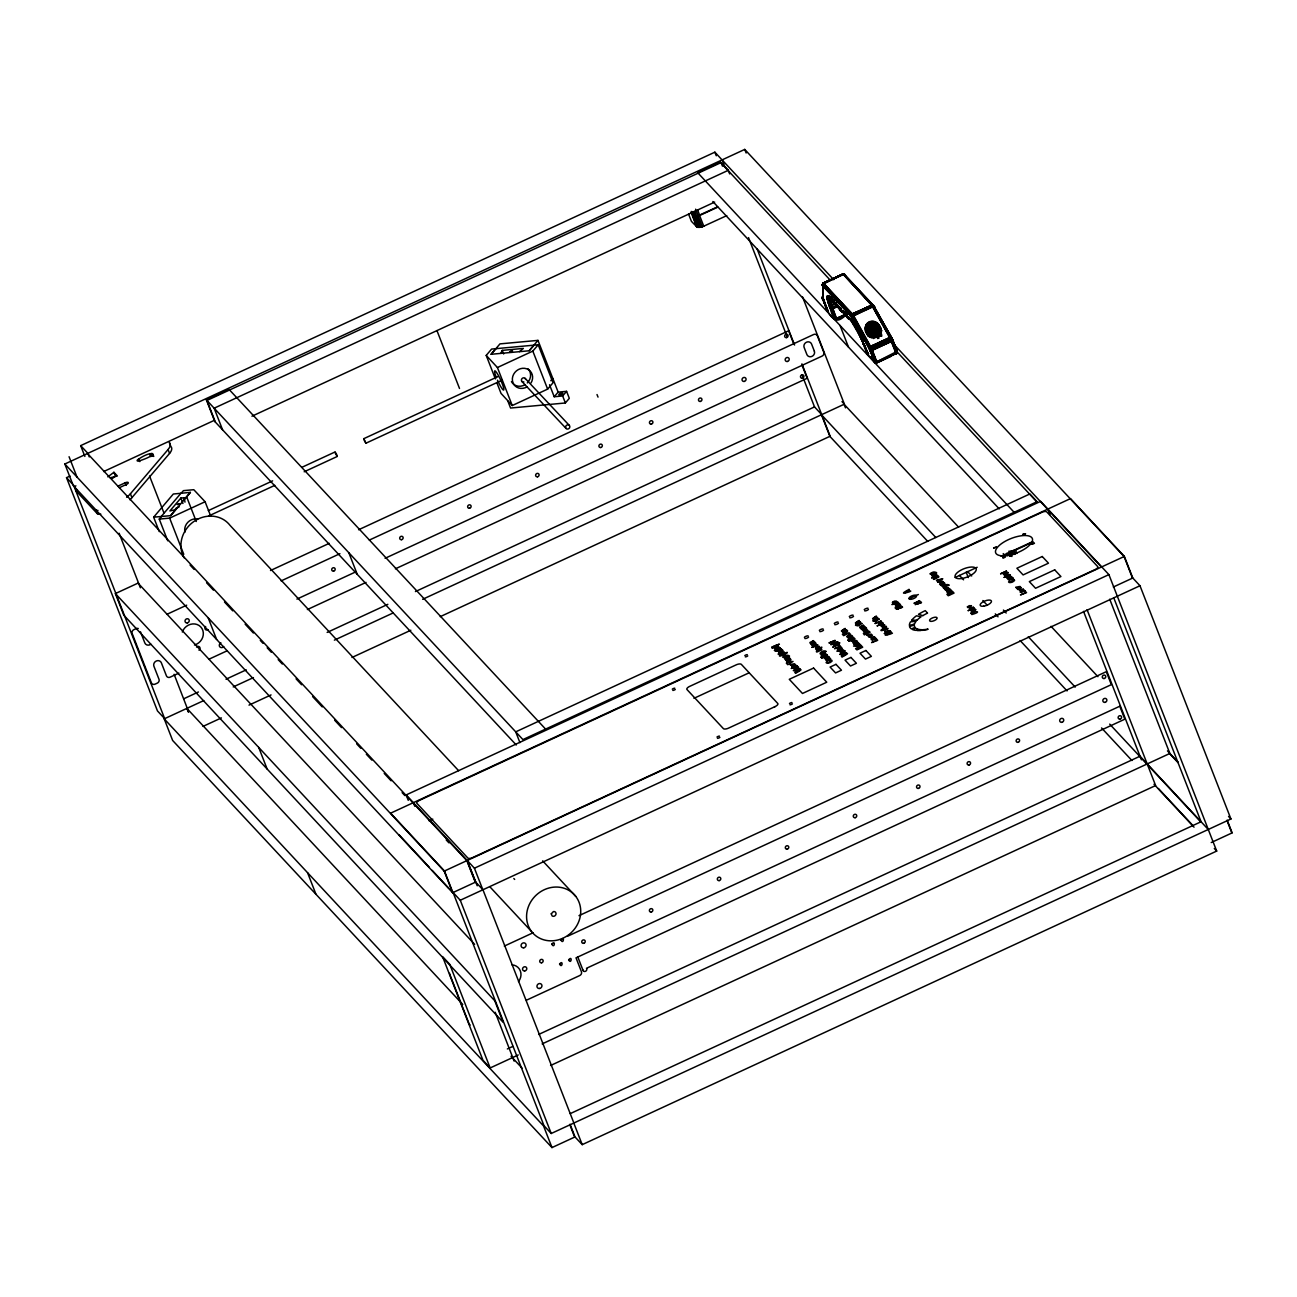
<?xml version="1.0" encoding="UTF-8"?>
<svg xmlns="http://www.w3.org/2000/svg" width="1297" height="1297" viewBox="0 0 1297 1297"><rect width="100%" height="100%" fill="white"/><g stroke="black" fill="none" stroke-linecap="round" stroke-linejoin="round"><path stroke-width="1.5" d="M851.805 317.052L853.345 315.09L873.74 306.027L892.255 339.052L869.606 349.444L851.464 316.549L822.476 285.762L822.833 283.751L822.736 299.656L822.817 283.443L842.953 273.975L845.449 275.256L842.531 274.105L845.449 275.256M822.947 288.712L822.736 299.656L822.849 295.732L822.703 299.429L822.411 296.575M845.449 315.495C830.664 329.551 831.961 307.324 827.21 298.813C825.232 291.403 832.107 300.807 831.62 297.451L832.334 298.229M845.449 315.171L836.354 319.646L830.404 303.32L829.723 296.77L830.923 303.466L836.808 319.175L834.133 318.511L834.603 319.175L835.917 319.678L828.945 299.234L829.01 297.045L830.955 296.883L827.535 295.619L831.653 298.488L827.94 295.684M869.801 346.802L876.237 362.965L874.843 362.366L875.832 362.868L870.676 348.163L852.324 314.944L823.109 283.184L853.004 314.523L871.714 348.536L877.161 362.657L875.329 362.738L869.185 347.401L889.791 337.463L891.801 337.933L873.059 304.892L851.383 314.668L851.254 316.29L852.68 314.052L871.633 305.168L873.465 305.265L874.713 307.016L873.059 304.892L891.59 337.609M844.104 274.04L823.579 282.908L822.282 285.048L851.675 315.836L869.185 347.401L875.021 362.479L874.454 361.782L876.967 361.912L896.973 352.362L892.304 339.003L897.216 351.536L896.843 353.433L897.216 351.536L892.06 338.533L869.46 348.909L875.799 362.901M847.103 314.085L836.403 319.467L834.668 319.224L827.859 301.536L827.275 296.786L828.135 296.04M897.021 352.849L892.547 339.538L891.59 341.306L872.411 350.19L869.817 349.931L892.433 339.782M827.356 298.602C826.092 300.774 830.647 303.79 830.015 300.093C824.146 296.948 831.215 297.613 827.729 296.008M874.632 306.822L844.25 274.105L822.444 284.14L822.525 285.664L822.379 284.821L852.048 317.489L853.718 315.722L872.897 306.854L890.374 338.095L896.519 353.741M891.525 337.836L890.374 338.095L871.811 304.779L843.358 274.234L823.433 282.989L852.648 314.701L871.017 347.985L876.107 362.155L897.119 351.309L896.081 353.351L876.642 362.333L874.518 361.928M851.626 316.776L853.004 314.523L873.724 305.638M822.347 298.31L823.028 296.494M890.893 337.204L897.281 351.925L896.178 353.757L897.054 352.589L891.379 338.598L873.157 305.119L843.488 273.991L872.751 305.492L891.088 338.728L896.713 352.622L896.162 353.968L890.245 338.679L872.022 305.703L842.953 273.975L872.07 305.119L852.016 314.506M846.957 315.609C848.984 319.37 853.313 320.764 848.303 316.922L849.211 317.522M336.523 455.701C338.971 457.76 332.972 447.822 335.955 454.631M337.252 456.479L304.179 471.784M497.902 376.616L363.792 438.678L364.684 441.337L365.981 443.185L501.923 380.28M365.981 443.185L363.792 438.678M823.53 283.411L822.72 285.648L823.417 283.038L843.115 274.04M822.314 284.481L842.434 274.38M851.659 319.078L847.687 318.154L852.68 320.667L847.541 317.862L851.27 319.208L855.388 324.59L853.507 321.753M869.525 349.25L869.006 347.693L890.374 338.095L870.19 346.542L870.303 347.418M843.958 311.491L840.764 310.599L851.108 320.343L848.968 318.041M849.567 318.381C850.735 319.694 845.028 317.392 851.01 318.705M836.727 318.884L834.133 318.511L835.057 319.467L829.123 303.385L828.135 296.835L830.599 298.245L828.67 296.348L834.49 304.033L837.116 304.325L834.425 303.952L828.443 295.959M892.741 340.284L897.265 351.714M1004.543 555.991L1004.559 557.58L1002.678 557.856L1005.402 556.802L1003.23 553.576M867.644 354.584C868.941 356.48 861.548 343.008 862.845 339.166M847.979 318.495L847.914 317.635M822.703 299.575L822.849 298.148M828.216 311.831L822.541 298.634M861.84 336.896L860.932 337.35L863.77 344.499L858.241 332.324L863.834 344.856L864.321 343.835M863.834 344.337L862.845 342.197L868.001 355.021L868.374 353.124M891.785 340.268L896.713 352.622L892.271 339.927M871.373 349.72L876.691 362.917L896.535 353.4M822.249 296.9L822.736 299.656M871.973 350.368L876.545 362.058L871.973 350.368L876.545 362.058L896.389 352.881L892.077 341.03L896.811 352.168M841.558 309.707L840.796 307.875M849.811 318.819C846.049 317.165 842.272 309.043 842.223 311.75C840.213 309.545 830.631 298.407 835.171 304.471C837.408 304.001 836.484 305.833 834.457 302.379C828.135 296.494 837.765 308.054 837.116 304.584M842.531 311.215L841.202 310.502L843.358 311.588L840.764 310.599L844.963 312.609L841.153 311.199L833.079 301.877M868.471 354.292L864.029 344.078L867.985 354.665L868.536 353.449M846.957 313.631C846.909 316.857 830.518 318.316 835.949 319.629M841.85 311.653C830.955 296.673 848.449 320.975 852.68 320.667L852.21 319.775M848.773 318.932L848.303 316.922M843.082 311.912C846.471 315.187 849.081 318.495 854.982 324.672M846.179 315.479L852.664 321.786M863.77 344.499L862.197 339.538M843.277 311.507C840.343 311.053 844.379 312.22 842.126 311.296M842.564 311.215L846.066 314.425M846.892 313.485L836.225 318.77L832.285 307.389L829.626 306.87M843.893 274.267L845.255 274.883L844.007 274.105M849.535 318.722L851.821 320.683L848.351 317.7M842.239 311.28C844.298 313.485 835.868 306.627 840.634 308.378M844.963 274.575L844.363 274.251M834.992 319.419C835.041 320.083 834.36 317.83 835.349 318.932C829.318 318.251 825.168 306.027 823.271 298.699L827.064 308.443M876.172 362.949L875.28 362.187L876.432 361.733M833.258 302.088L835.446 304.487L833.825 300.807M153.646 517.179L173.312 494.011L190.416 492.374L170.653 515.655L153.646 517.179L159.288 531.657M161.233 516.482L180.915 493.298M167.735 540.8L159.255 519.092L161.444 516.514M181.207 493.233L183.396 490.655L193.788 489.699L205.104 501.744L210.763 516.238M184.985 502.134L184.223 497.74L180.85 498.064L169.923 510.937L175.646 509.689L170.62 515.622M190.286 492.438L185.26 498.356L183.574 498.518M495.389 378.935L486.213 355.41L491.595 349.071L538.206 344.775L553.025 382.777L547.642 389.116L512.234 405.539L501.031 393.413L496.8 382.55M495.811 348.682L491.044 354.292L529.225 350.774L533.975 345.164M491.174 354.243L499.961 343.883L537.963 340.381L558.148 392.132L554.208 396.752L549.523 384.739M519.465 351.617L523.356 348.423L502.247 350.368L500.885 353.335M529.176 350.725L537.963 340.381M486.213 355.41L497.416 367.521L532.824 351.098L538.206 344.775M550.82 380.702L552.781 378.384M554.208 396.752L562.655 395.974L566.578 391.337L569.318 398.341L565.379 402.978L510.564 408.036L507.84 401.032M126.603 497.254A20.736 8.171 -21.3 0 0 130.413 493.768L168.059 449.524A20.59 8.106 -21.3 0 0 169.323 442.536L170.847 446.427A20.59 8.106 -21.3 0 1 169.567 453.415L131.921 497.659A20.736 8.171 -21.3 0 1 129.83 499.75M877.161 362.657L874.454 361.782L877.048 362.155M869.476 348.034L869.298 348.78M843.131 311.345L842.11 311.718M842.839 274.04L822.817 283.443M849.924 318.624L850.573 318.64M896.243 352.573L891.136 340.625L871.73 349.574L872.411 350.19L891.59 341.306L890.78 339.814L871.389 348.78L872.103 349.428L891.071 340.495M876.01 361.863L869.703 347.823L851.383 314.668L852.923 316.209M827.259 297.564L829.302 297.483M836.565 318.43L847.022 313.825M829.383 299.169L829.286 298.213M842.045 311.426L840.083 309.513L842.012 311.523L840.894 310.875M834.96 318.916L831.199 307.065C843.245 337.431 825.443 301.601 829.464 296.9M870.676 349.914L875.28 362.187L871.017 349.833M107.829 476.874L113.925 472.286L117.379 475.983L110.18 477.799M112.385 478.463L115.433 476.161L113.925 472.286M830.015 300.093L827.599 299.883M834.441 302.039L828.345 303.141L830.599 309.108L832.398 308.945L832.285 307.389L837.392 304.763M823.011 283.427L842.693 274.137M832.285 307.389L832.431 308.929L837.765 305.752M860.932 337.35L861.775 339.927M829.448 296.997L830.599 297.062L829.107 296.543M836.695 302.85L831.62 305.541L831.977 309.075M834.328 301.698L830.923 303.466L830.972 305.071L835.544 304.065M833.825 299.915L829.95 301.747M828.199 310.178L827.21 311.085L828.313 311.329M867.466 354.081L868.033 353.351M849.454 636.908L850.362 636.487M870.19 346.542L889.645 337.528L890.374 338.095M852.567 313.923L872.07 305.119M874.275 306.287C873.546 304.957 875.426 307.421 872.378 306.27L852.648 314.701L872.735 306.124L853.718 315.722L852.988 315.268L872.508 306.497M871.049 347.158L890.018 338.225L890.763 338.857L870.644 347.223L871.373 347.823L890.245 338.679L870.644 347.223M852.745 314.15L871.924 305.557M84.872 456.431L80.673 445.633L714.874 152.171L833.712 279.714M475.74 882.025L452.621 892.725L73.264 485.613L64.85 464.002L87.499 453.528L466.855 860.641L475.286 882.236M80.673 445.633L87.872 453.35L744.737 149.414L1124.094 556.543L1132.508 578.138M516.271 744.997L214.783 421.46L206.369 399.849L229.018 389.376L545.583 729.092M729.676 173.911L728.282 170.312L721.083 162.579L206.936 400.465L215.367 422.076M728.282 170.312L214.151 408.198L222.565 429.793M66.52 477.669L73.718 485.402L164.67 718.651L157.472 710.934L66.52 477.669L70.006 476.048M103.647 471.557L213.94 420.52M138.795 459.025C151.862 449.848 160.715 453.804 140.238 460.581A2.529 0.989 -21.3 0 1 137.255 460.857A2.529 0.989 -21.3 0 1 138.795 459.025L139.817 461.619M251.942 416.207L714.663 202.105M726.758 215.626L702.326 226.845L697.251 227.315L692.938 216.259L698.013 215.788L717.144 207.017M692.598 216.161L698.305 216.096L717.889 207.115M117.93 486.148L125.177 482.792A2.529 0.989 -21.3 0 1 128.176 482.516A2.529 0.989 -21.3 0 1 126.62 484.332L119.373 487.688M175.484 508.57L179.116 506.9M208.314 510.613L272.613 480.863M302.006 467.26L335.064 451.956M208.655 515.979L274.786 485.37M115.368 593.588L494.724 1000.717L503.155 1022.312L123.799 615.2L115.368 593.588L138.033 583.115L474.621 944.329M166.81 614.373L186.671 605.18M832.804 308.767L837.992 306.368M270.506 570.518L329.243 543.346M358.604 529.76L788.641 330.767L793.699 343.737M871.697 305.249L851.999 313.955M281.141 580.894L339.927 553.689M369.321 540.087L813.641 334.513A3.032 2.756 -43 0 1 817.369 335.842L823.773 352.249A3.032 2.756 -43 0 1 822.055 356.108L385.096 558.294M296.916 599.101L355.702 571.896M307.357 609.558L366.046 582.402M395.39 568.816L807.172 378.286L802.113 365.332M178.873 673.127L170.15 677.164A3.032 2.756 -43 0 1 166.421 675.834L161.363 662.832A4.134 3.761 -43 0 0 156.256 661.016A4.134 3.761 -43 0 0 153.921 666.269L158.996 679.271A3.032 2.756 -43 0 1 157.294 683.13L155.105 684.135A3.032 2.756 -43 0 1 151.376 682.789L132.164 633.503A3.032 2.756 -43 0 1 133.867 629.661L136.055 628.656A3.032 2.756 -43 0 1 136.785 628.413M208.736 659.314L227.056 650.835M878.863 361.96L890.974 356.367M183.704 698.791L198.425 691.982M226.002 679.206L246.235 669.852M327.152 632.417L387.852 604.321M415.429 591.562L814.516 406.901L821.714 414.635M569.74 1124.499L574.652 1137.096L551.987 1147.586L172.631 740.457L164.216 718.862L203.791 700.558M233.217 686.94L253.434 677.585M334.367 640.134L393.218 612.914M422.644 599.295L844.379 404.145L802.567 296.932M203.013 726.401L221.398 717.906M248.992 705.13L271.057 694.916M351.973 657.482L410.825 630.245M440.25 616.642L830.145 436.23L801.919 363.841M408.263 800.33L406.156 794.931L1040.648 501.355L1108.903 574.62L1216.699 851.075L582.207 1144.651L575.009 1136.934L570.096 1124.321M429.129 820.855L432.809 819.153M693.96 698.321L749.131 672.803M909.132 598.76L918.341 594.512M955.111 577.489L977.176 567.275M1001.089 556.218L1032.363 541.757M1011.936 556.51L1009.925 551.322L1015.486 550.074L1033.223 541.87M855.534 645.938L858.873 643.199L853.539 646.068L857.447 646.23L856.96 647.479L861.176 645.566M861.321 645.711L860.349 646.165L861.37 647.268L857.901 647.462L858.825 648.451L857.544 649.051L855.566 648.435L856.928 649.894L862.716 647.219L860.77 645.112L859.198 645.42L859.781 644.074L855.631 646.052M775.087 706.606L729.141 727.844A4.458 1.751 -21.3 0 1 723.175 728.395L687.167 689.745A4.458 1.751 -21.3 0 1 690.263 686.113L735.577 665.134A4.458 1.751 -21.3 0 1 741.544 664.583L777.552 703.233A4.458 1.751 -21.3 0 1 775.087 706.606L774.455 706.865M64.85 464.002L444.206 871.13L1124.369 556.413L1132.784 578.008L1139.982 585.741L1230.934 818.991L551.225 1133.497L544.027 1125.764L453.075 892.514L460.273 900.248L551.225 1133.497M406.156 794.931L474.426 868.196L1108.903 574.62M1113.345 587.006L1132.784 578.008M460.273 900.248L1139.982 585.741M504.322 946.08L533.197 932.721M578.981 915.666L1106.309 671.684L1111.351 684.638L567.583 936.239M526.387 1000.23L579.71 975.555A3.032 2.756 -43 0 0 581.413 971.696L576.014 957.834L1119.781 706.233L1124.823 719.187L586.503 968.275A2.075 1.881 -43 0 1 586.049 970.95A2.075 1.881 -43 0 1 583.358 970.95L582.872 969.961M507.354 1048.949L512.882 1046.387M538.628 1034.471L1140.014 756.216L1208.269 829.48M490.153 1067.966L449.735 964.287L442.536 956.57L482.954 1060.233L490.153 1067.966L518.249 1054.964M542.146 1043.907L1169.862 753.46L1109.729 599.214M550.577 1065.502L1155.627 785.544L1087.064 609.687M570.258 1113.62L1201.071 821.747L1113.799 597.901M1211.236 842.547L1232.15 832.869L1227.238 820.271M159.255 519.092L169.648 518.119L205.104 501.744M870.773 346.623L889.904 338.014M872.2 349.655L891.315 341.046M843.585 311.507L842.564 311.766M851.416 315.463L868.941 347.888M853.086 314.668L872.297 306.141M822.541 284.481L851.205 315.139M823.271 298.699L827.567 310.567L822.168 297.678L822.493 298.894M933.953 574.068L933.046 574.49A2.302 0.908 -21.3 0 0 932.121 575.187A2.237 0.875 -21.3 0 0 931.894 575.836L934.813 575.755L936.207 573.841M833.906 300.223L830.388 301.666L830.404 303.32M860.414 334.788L859.554 335.048L860.689 337.479L850.102 319.03M858.387 332.664L859.311 332.535M856.425 326.325L854.885 326.114L850.362 319.5M830.972 305.071C826.432 303.174 832.269 312.415 830.048 307.081M827.632 311.685L827.989 310.696M839.791 307.211L834.555 303.368M848.692 318.527L846.617 316.484L848.789 318.786M836.241 304.568L834.101 303.433L838.284 305.492M558.148 392.132L566.578 391.337M871.098 350.579L875.475 361.976L874.681 362.171M833.501 302.25L835.171 304.471M850.605 319.629L852.68 320.667M822.671 298.391L827.21 310.891M853.993 323.131L852.713 322.613L859.83 334.999M871.017 347.985L890.682 339.603L871.746 348.634L871.017 347.985L891.12 339.652L890.407 339.003L871.471 348.034L891.12 339.652M840.878 310.469L839.856 309.27L841.623 311.296L837.424 305.897M876.269 362.917L871 357.859M835.381 304.292L834.441 303.903M854.593 324.688L853.766 324.266L855.063 326.293M831.328 299.25C833.614 299.85 825.119 292.846 827.924 300.126M874.924 362.447L870.044 356.853L875.751 362.884M847.492 316.987L848.903 318.559L847.898 317.003M834.311 318.624L835.138 318.689L831.215 309.189M856.442 328.368L858.501 332.697M844.331 312.042L845.336 312.399L844.59 311.783M830.453 297.613L830.923 298.407L828.961 296.656L830.242 297.824M867.888 353.838L864.029 344.078M831.28 298.488L829.318 296.9L830.21 297.564M852.291 321.672L853.248 323.018M688.561 214.07L691.431 221.349L697.251 227.315M836.678 304.633L837.749 306.124M869.185 347.401L852.145 316.014M830.777 297.645L830.161 297.11L832.026 298.423L831.474 297.516M837.019 305.33L835.171 303.855M869.752 349.785L875.28 362.187M525.155 378.4L569.334 425.432A2.221 2.01 -43.2 0 1 568.102 428.983A2.221 2.01 -43.2 0 1 565.703 426.437A2.221 2.01 -43.2 0 1 569.334 425.432M521.913 381.448L566.092 428.464M1124.369 556.413L1070.495 498.599L390.608 813.187L444.482 871L452.896 892.595M893.017 343.348L1101.429 567.016M830.339 280.249L720.224 162.093L697.575 172.566L1014.124 512.299M895.027 349.671L1036.789 501.809M837.424 305.476L838.948 307.243M867.547 354.373L875.264 362.674M712.847 201.521L999.241 508.894M1009.779 556.3L1006.894 553.316L1007.104 555.667M841.98 401.584L844.379 404.145M1167.462 750.882L1178.146 762.36M1228.535 816.413L1230.934 818.991M958.596 527.149L844.104 404.275L845.514 407.874M1051.024 626.338L1097.927 676.677M1169.651 753.654L1177.935 762.539M935.834 537.525L821.455 414.764L829.869 436.359L927.712 541.368M967.546 571.539L971.68 575.981M1003.424 610.06L1006.18 613.027M1028.262 636.714L1075.197 687.086M1109.697 724.115L1200.795 821.876M1158.383 788.511L1192.916 825.557M1214.3 848.497L1216.699 851.075M959.423 575.382L963.558 579.824M982.867 600.543L987.001 604.986M995.285 613.886L998.042 616.837M1020.123 640.54L1067.058 690.912M1101.558 727.941L1131.924 760.528M1154.006 784.231L1194.034 827.178M206.369 399.849L522.934 739.582L1037.065 501.696L1029.85 493.962L515.72 731.848L519.935 742.646M458.668 770.726L230.055 525.398A28.242 25.648 -43 0 0 193.788 521.556A28.242 25.648 -43 0 0 184.061 557.791M542.665 860.868L575.722 896.34A28.242 25.648 -43 0 1 556.186 940.357A28.242 25.648 -43 0 1 529.03 905.144A28.242 25.648 -43 0 1 575.722 896.34M513.823 878.507L514.682 879.431M190.059 565.038L194.177 569.464M206.58 582.775L213.47 590.151M224.478 601.986L232.747 610.855M245.133 624.149L253.401 633.017M260.292 640.41L263.048 643.361M267.166 647.787L271.3 652.229M278.19 659.622L282.324 664.048M296.089 678.834L301.601 684.735M312.609 696.57L322.256 706.914M334.642 720.208L341.533 727.601M356.675 743.862L360.809 748.288M366.321 754.206L371.834 760.107M384.22 773.417L391.11 780.81M402.135 792.629L404.875 795.58M446.2 839.921L448.957 842.872M490.266 887.213L531.575 931.554M399.038 834.782L429.42 867.401M432.177 870.368L448.746 888.153M75.874 485.824A3.032 1.2 -21.3 0 0 74.999 487.461L76.507 491.352L97.307 513.661A6.047 2.383 -21.3 0 0 100.809 514.147M462.77 1004.462L186.865 708.389L188.276 711.988M511.05 1056.277L522.075 1068.128M164.216 718.862L543.573 1125.974L551.987 1147.586M844.12 313.031L844.947 314.052M870.141 349.995L875.264 361.993L870.692 350.612M844.444 313.258L845.271 314.263M892.06 340.09L897.054 351.892M830.096 297.775L831.799 299.494M870.384 349.979L875.475 361.976M831.49 299.364L832.463 300.693M831.02 298.91L832.204 300.515M833.096 300.888L834.992 304.26L834.101 302.396M832.755 300.823L834.928 304.082L833.776 302.363M873.708 305.427L874.178 306.611L873.432 305.525M846.844 316.727L847.881 318.397L846.617 316.484M836.241 303.838L835.187 302.169L836.095 303.903M866.023 331.157C868.828 341.954 886.159 336.572 879.723 326.26C874.454 314.993 859.117 325.369 867.482 334.821M855.647 326.439L856.75 328.384M857.106 328.319L858.209 330.378M858.987 332.648L861.159 337.22M862.813 342.343L863.786 344.791L863.072 342.943M881.62 336.085L875.475 322.126L880.906 336.085M881.652 334.545L876.577 322.775L881.668 335.955M881.409 332.632L877.599 323.569L881.036 332.535M869.963 349.995L874.632 361.912L870.076 350.449M871.746 337.155L866.347 324.201L871.357 337.966M870.352 336.004L865.861 325.207L869.979 336.361M869.865 336.734L865.537 326.325L869.574 337.09M881.344 331.4L878.507 324.509L881.101 331.286M869.266 336.863L865.391 327.493L868.65 336.118M875.118 337.625L868.698 321.948L874.291 338.047L867.79 322.548L873.432 338.549L866.996 323.31L872.022 337.35M868.342 335.858L865.423 328.708L868.26 336.101M876.107 337.22L869.72 321.526L875.232 337.593M871.535 350.498L876.124 361.831M867.693 335.031L865.634 329.941L867.693 335.21M881.538 331.14L879.301 325.563L881.393 331.011M881.166 329.86L879.723 326.26L881.085 329.778M879.998 336.101L874.324 321.64L879.171 336.247L873.157 321.332L878.799 338.306L871.973 321.202L877.793 338.598L870.822 321.267L876.205 337.188M1226.962 820.401L1231.874 832.998M1047.846 509.089L1049.954 514.487M1083.53 611.373L1141.409 759.815M1015.486 550.074L1016.832 553.527M1014.027 550.658L1015.373 554.111M1012.535 551.079L1013.881 554.532M1011.141 551.306L1012.487 554.759M1008.953 551.128L1010.979 556.3M1009.001 552.457L1010.347 555.91M966.184 572.188L968.292 577.587M866.574 332.34L867.888 335.761M840.034 325.466L848.465 347.061M828.459 303.076L827.972 301.374L829.075 304.941M744.737 149.414L746.148 153.014M757.172 249.105L794.575 345.034M722.089 159.904L724.893 167.102M721.083 162.579L722.478 166.178M748.515 237.61L787.376 337.301M802.049 374.93L814.516 406.901M714.874 152.171L716.284 155.77M697.737 210.325L699.764 215.513M699.472 215.205L703.785 226.262M695.597 209.19L698.305 216.096M698.013 215.788L702.326 226.845M694.787 211.33L700.834 227.267M693.392 211.557L695.419 216.745M695.127 216.437L699.44 227.494M692.176 211.573L694.187 216.761M693.911 216.453L698.208 227.51M691.204 211.379L693.23 216.567M691.252 212.708L696.619 226.91M597.009 394.531L598.03 397.109M562.655 395.974L565.379 402.978M532.824 351.098L547.642 389.116M502.247 350.368L503.658 353.984M497.416 367.521L512.234 405.539M436.943 330.573L459.511 388.468M577.813 956.991L583.147 970.642M573.874 1123.007L482.938 889.758L475.642 882.073L467.131 860.511L477.199 885.786M474.426 868.196L482.841 889.791M573.793 1123.056L582.207 1144.651M348.828 552.749L357.259 574.344M444.206 871.13L452.621 892.725M413.354 802.665L414.764 806.264M495.178 1012.244L514.131 1061.124M469.044 1023.706L449.816 974.404A3.032 2.756 -43 0 1 449.637 973.317M168.059 449.524L169.567 453.415M186.736 497.075L196.269 521.507M180.85 498.064L182.958 503.479M152.592 453.658L153.759 456.463M152.284 453.528L153.289 456.122M151.846 453.464L152.851 456.058M151.311 453.512L152.316 456.106M150.711 453.626L151.717 456.22M150.079 453.837L151.101 456.414M149.674 453.999L150.695 456.593M169.648 518.119L183.769 554.322M208.185 617.826L216.599 639.421M258.703 747.412L267.133 769.008M307.551 872.686L315.965 894.282M149.56 476.048L163.892 512.834M130.413 493.768L131.921 497.659M125.177 482.792L126.198 485.386M87.872 453.35L89.266 456.949M119.113 533.229L140.384 587.784M174.122 674.31L188.632 711.81M97.307 513.661L95.8 509.786A6.047 2.383 -21.3 0 0 96.432 510.175M140.498 631.834L144.826 642.939A4.134 3.761 -43 0 0 150.841 644.204M69.065 456.722L76.977 477.02M831.555 309.156L830.777 307.13L831.166 309.189M822.865 299.072L827.21 310.583M829.788 306.967L830.096 308.183M831.636 306.951L832.09 309.043M523.891 381.966A2.221 2.01 -43.2 0 1 521.443 380.475A2.221 2.01 -43.2 0 1 523.194 377.881A2.221 2.01 -43.2 0 1 525.642 379.389M937.099 618.264A4.037 1.589 -21.3 0 1 933.889 620.777A4.037 1.589 -21.3 0 1 929.836 621.085M929.544 620.323A4.037 1.589 -21.3 0 1 932.754 617.81A4.037 1.589 -21.3 0 1 936.807 617.502M916.541 596.198A4.037 1.589 -21.3 0 1 913.331 598.711A4.037 1.589 -21.3 0 1 909.278 599.019M908.97 598.257A4.037 1.589 -21.3 0 1 912.18 595.745A4.037 1.589 -21.3 0 1 916.249 595.42M823.563 630.147A2.626 1.038 -21.3 0 1 819.801 631.623M819.315 630.407A2.626 1.038 -21.3 0 1 823.092 628.932M838.511 623.241A2.626 1.038 -21.3 0 1 834.765 624.7M834.279 623.468A2.626 1.038 -21.3 0 1 838.024 622.009M719.916 737.377A2.221 0.875 -21.3 0 1 717.468 738.35M716.933 737.053A2.221 0.875 -21.3 0 1 719.397 736.08M675.283 689.469A2.221 0.875 -21.3 0 1 672.819 690.442M672.284 689.145A2.221 0.875 -21.3 0 1 674.748 688.172M808.615 637.07A2.626 1.038 -21.3 0 1 804.837 638.546M804.367 637.313A2.626 1.038 -21.3 0 1 808.128 635.854M868.471 609.428A2.626 1.038 -21.3 0 1 864.71 610.887M864.224 609.671A2.626 1.038 -21.3 0 1 868.001 608.196M853.523 616.351A2.626 1.038 -21.3 0 1 849.746 617.81M849.276 616.578A2.626 1.038 -21.3 0 1 853.053 615.118M792.435 703.866A2.221 0.875 -21.3 0 1 789.97 704.822M789.468 703.509A2.221 0.875 -21.3 0 1 791.932 702.552M747.785 655.925A2.221 0.875 -21.3 0 1 745.321 656.898M744.802 655.585A2.221 0.875 -21.3 0 1 747.25 654.628M933.743 574.166A2.302 0.908 -21.3 0 1 935.948 573.955M849.422 636.924A2.237 0.875 -21.3 0 0 848.287 638.254L851.221 638.189L852.599 636.26A2.254 0.892 -21.3 0 0 851.659 636.162M850.086 636.616A2.237 0.875 -21.3 0 1 851.351 636.308M470.211 1025.019A3.032 2.756 -43 0 1 469.19 1024.03M511.975 964.822A11.3 10.263 -43 0 1 518.508 981.586M223.733 646.522A2.626 2.383 -43 0 1 219.744 646.749A2.626 2.383 -43 0 1 220.912 642.874M196.528 647.008A2.221 2.01 -43 0 1 199.641 647.09A2.221 2.01 -43 0 1 198.976 650.186M208.087 629.645A2.221 2.01 -43 0 1 205.639 626.467M137.547 628.38A3.032 2.756 -43 0 1 138.26 628.526M182.31 632.028A11.3 10.263 -43 0 1 200.759 626.921A11.3 10.263 -43 0 1 194.469 644.998M496.411 377.703A10.587 1.492 65.2 0 1 497.091 373.293A10.587 1.492 65.2 0 1 503.868 389.343A10.587 1.492 65.2 0 1 497.464 380.183M527.149 386.814A10.587 9.614 -43.2 0 1 512.428 380.588A10.587 9.614 -43.2 0 1 524.701 368.332A10.587 9.614 -43.2 0 1 531.024 382.939M527.96 368.705A10.587 9.614 -43.2 0 1 527.295 382.939M525.123 384.658A10.587 9.614 -43.2 0 1 511.44 381.658M76.507 491.352A3.032 1.2 -21.3 0 1 77.123 489.909M97.972 510.386A6.047 2.383 -21.3 0 1 97.388 510.37M184.952 532.192A10.587 9.614 -42.7 0 1 197.728 519.027M831.15 660.789L827.875 662.654L827.016 661.389C823.741 663.886 830.08 663.497 831.134 661.843A2.837 1.119 -21.3 0 0 832.107 660.935C831.961 658.649 827.486 660.951 831.15 660.789M1013.606 580.213L1010.347 582.077L1009.488 580.813C1006.213 583.31 1012.552 582.92 1013.606 581.267A2.837 1.119 -21.3 0 0 1014.578 580.343C1014.432 578.073 1009.958 580.375 1013.606 580.213M819.364 650.624C815.91 653.688 815.375 650.705 818.131 650.948C820.839 646.652 824.292 650.04 819.364 650.624M936.369 578.008C932.916 581.056 932.381 578.089 935.121 578.332C937.78 574.052 941.346 577.376 936.369 578.008M825.281 658.146L827.956 657.303L825.281 658.146M826.854 659.833L829.48 658.827L826.854 659.833M841.331 652.261L843.958 651.256L841.331 652.261M849.259 637.832L851.87 636.827L849.259 637.832M896.405 605.618L899.032 604.597L896.405 605.618M932.867 575.414L935.477 574.393L932.867 575.414M1004.316 573.89L1006.942 572.885L1004.316 573.89M1009.325 579.256L1011.936 578.251L1009.325 579.256M831.669 643.199C826.221 648.273 846.519 638.286 832.998 643.328C834.83 641.204 836.338 640.442 831.669 643.199M551.257 913.818L552.133 915.958A2.529 2.286 -43 0 0 556.04 913.445L555.586 912.342A2.529 2.286 -43 0 0 553.381 911.596L551.257 913.818M783.064 657.109C784.101 659.152 794.169 655.958 786.89 655.196A2.108 0.827 -21.3 0 0 785.723 655.423L783.874 656.282A2.075 0.811 -21.3 0 0 783.145 656.931L783.064 657.109M930.225 573.89C931.262 575.917 941.33 572.739 934.051 571.977A2.108 0.827 -21.3 0 0 932.883 572.204L931.035 573.047A2.075 0.811 -21.3 0 0 930.306 573.712L930.225 573.89M551.825 944.135C554.386 949.517 555.878 939.19 551.825 944.135M559.574 963.995C562.136 969.394 563.628 959.05 559.574 963.995M826.059 651.434C823.952 652.634 824.746 650.527 823.109 653.38C816.267 656.25 822.509 648.857 826.059 651.434M839.678 642.939C837.911 644.171 837.975 641.82 837.068 644.69C829.983 648.095 835.771 640.345 839.678 642.939M948.934 585.109C946.794 586.163 947.621 584.25 945.967 587.055C939.125 589.924 945.383 582.531 948.934 585.109M898.562 602.765L898.481 603.105A2.124 0.827 -21.3 0 1 897.735 603.77L891.866 604.548L897.654 601.873L898.562 602.765M819.056 646.376C816.332 648.549 812.181 647.576 819.056 646.376M874.437 636.827C871.681 639.129 867.596 637.929 874.437 636.827M882.398 622.495C879.674 624.651 875.524 623.679 882.398 622.495M884.538 624.797C881.847 626.954 877.729 625.965 884.538 624.797M885.964 626.321C883.241 628.494 879.09 627.521 885.964 626.321M973.382 607.272C970.659 609.444 966.524 608.455 973.382 607.272M1023.301 589.178C1020.528 591.319 1016.475 590.346 1023.301 589.178M972.069 613.059L974.112 612.93L972.069 613.059M786.776 655.958L784.118 657.109L786.776 655.958M933.937 572.739L931.278 573.89L933.937 572.739M568.637 959.812C571.199 965.211 572.69 954.851 568.637 959.812M851.302 641.269C857.593 642.145 856.879 638.189 851.383 641.123M938.055 582.223C944.459 583.147 943.486 578.965 938.055 582.223M828.929 656.931L826.675 658.73L824.325 658.568A2.237 0.875 -21.3 0 1 825.443 657.239L826.384 656.801A2.318 0.924 -21.3 0 1 828.637 656.59L828.929 656.931M830.502 658.617L828.248 660.416L825.897 660.254A2.237 0.875 -21.3 0 1 827.016 658.925L827.956 658.487A2.318 0.924 -21.3 0 1 829.269 658.163A2.254 0.892 -21.3 0 1 830.193 658.26L830.502 658.617M844.963 651.045L842.726 652.845L840.359 652.683A2.237 0.875 -21.3 0 1 841.494 651.353L842.434 650.916A2.318 0.924 -21.3 0 1 844.671 650.705L844.963 651.045M900.053 604.402L897.816 606.185L895.449 606.039A2.237 0.875 -21.3 0 1 896.584 604.71L897.508 604.256A2.318 0.924 -21.3 0 1 899.761 604.045L900.053 604.402M1007.964 572.674L1005.726 574.474L1003.359 574.312A2.237 0.875 -21.3 0 1 1004.494 572.982L1005.418 572.544A2.318 0.924 -21.3 0 1 1007.672 572.334L1007.964 572.674M1012.957 578.04L1010.72 579.84L1008.353 579.678A2.237 0.875 -21.3 0 1 1009.488 578.349L1010.428 577.911A2.318 0.924 -21.3 0 1 1012.665 577.7L1012.957 578.04M560.888 939.887C563.287 945.383 565.087 935.04 560.888 939.887M785.382 659.573L786.274 660.643L790.473 658.698L786.371 659.541L789.662 657.838L785.723 658.827L788.511 656.59L784.75 658.487L785.382 659.573M810.544 643.588L811.436 644.658L815.635 642.712L811.533 643.571L814.824 641.853L810.868 642.842L813.673 640.605L809.895 642.518L810.544 643.588M860.349 628.04L861.24 629.11L865.439 627.164L861.37 628.088L864.288 625.932L860.576 627.245L863.478 625.073L859.7 626.97L860.349 628.04M947.264 592.145L948.156 593.215L952.355 591.27L948.302 592.194L951.204 590.022L947.491 591.335L950.393 589.162L946.632 591.059L947.264 592.145M782.756 650.348L778.832 652.65L781.751 650.527L777.616 651.337L781.815 649.408L782.756 650.348M975.684 609.671L971.745 611.973L974.663 609.849L970.529 610.66L974.728 608.731L975.684 609.671M897.556 603.024L894.865 604.159L897.556 603.024M177.365 504.501L180.186 503.69L177.365 504.501M509.656 351.763L512.477 350.968L509.656 351.763M993.664 547.918L996.469 547.107L993.664 547.918M1022.652 534.494L1025.473 533.699L1022.652 534.494M1031.585 544.075L1034.406 543.281L1031.585 544.075M790.23 664.712C791.656 666.804 799.892 661.973 790.23 664.712M838.867 650.818C840.278 652.91 848.514 648.078 838.867 650.818M853.799 643.912C855.436 645.955 863.235 641.253 853.799 643.912M866.915 635.027C868.342 637.103 876.561 632.32 866.915 635.027M884.878 631.428C886.5 633.487 894.314 628.786 884.878 631.428M943.681 588.222C945.108 590.297 953.327 585.514 943.681 588.222M1004.429 575.203C1005.84 577.295 1014.076 572.463 1004.429 575.203M1015.778 587.379C1017.188 589.47 1025.424 584.639 1015.778 587.379M865.91 632.093L863.38 633.406L864.337 634.882L870.125 632.206L868.487 630.926L865.91 632.093M794.899 668.506L795.839 669.22L793.894 668.685L797.72 666.48L798.709 667.42L794.899 668.506M843.877 632.061L844.817 632.774L842.872 632.239L846.698 630.034L847.687 630.974L843.877 632.061M853.734 642.647L854.674 643.344L852.729 642.826L856.571 640.605L857.544 641.545L853.734 642.647M862.862 629.467L863.802 630.18L861.857 629.645L865.683 627.44L866.672 628.38L862.862 629.467M872.151 639.437L873.092 640.151L871.146 639.616L874.972 637.411L875.961 638.351L872.297 639.324M1021.015 591.805L1021.955 592.502L1020.009 591.967L1023.836 589.762L1024.825 590.702L1021.015 591.805M970.967 613.124L971.858 614.535C983.418 611.244 974.193 610.709 970.967 613.124M822.233 654.92L826.319 654.191L822.136 656.136L821.196 655.228L825.103 652.894L822.233 654.92M842.337 630.455L846.438 629.742L842.239 631.688L841.38 630.909L845.222 628.429L842.337 630.455M847.622 636.13L851.724 635.417L847.525 637.362L846.665 636.568L850.508 634.103L847.622 636.13M856.312 622.495L860.414 621.782L856.215 623.727L855.355 622.933L859.198 620.469L856.312 622.495M873.562 618.134L877.647 617.421L873.465 619.366L872.589 618.588L876.432 616.124L873.643 618.037M940.52 583.682L944.621 582.953L940.422 584.898L939.563 584.12L943.405 581.656L940.601 583.569M1007.688 577.554L1011.79 576.841L1007.591 578.77L1006.731 577.992L1010.574 575.528L1007.688 577.554M866.72 632.142L868.779 632.255L866.834 632.012M784.474 652.407L780.664 654.839L778.151 654.207A2.772 1.086 -21.3 0 1 778.784 653.315L782.853 651.58L784.474 652.407M861.857 623.484L858.063 625.916L855.534 625.284A2.772 1.086 -21.3 0 1 856.182 624.392L860.251 622.657L861.857 623.484M879.107 619.123L875.297 621.571L872.784 620.923A2.772 1.086 -21.3 0 1 873.416 620.031L877.485 618.312L879.107 619.123M778.249 645.582L772.396 648.014L778.249 645.582M781.248 648.808L775.395 651.24L781.248 648.808M797.25 665.977L791.397 668.409L797.25 665.977M817.694 644.949L811.841 647.365L817.694 644.949M835.025 640.442L829.172 642.874L835.025 640.442M854.674 638.578L848.822 641.01L854.674 638.578M881.02 621.052L875.183 623.484L881.02 621.052M937.553 575.398L931.7 577.83L937.553 575.398M1010.023 574.944L1004.17 577.376L1010.023 574.944M775.055 648.192L775.752 648.986A2.124 0.843 -21.3 0 0 776.935 648.776C781.07 645.76 778.216 647.495 776.952 646.927L775.055 648.192M787.052 661.081L787.765 661.859A2.124 0.843 -21.3 0 0 788.949 661.648C793.083 658.649 790.213 660.368 788.965 659.8L787.052 661.081M791.77 666.139L792.467 666.917A2.124 0.843 -21.3 0 0 793.667 666.707C797.801 663.707 794.931 665.426 793.683 664.858L791.77 666.139M812.214 645.095L812.911 645.874A2.124 0.843 -21.3 0 0 814.094 645.679C818.229 642.663 815.359 644.398 814.111 643.815L812.214 645.095M863.445 631.088L864.159 631.866A2.124 0.843 -21.3 0 0 865.342 631.655C869.476 628.656 866.607 630.374 865.358 629.807L863.445 631.088M868.455 636.454L869.152 637.232A2.124 0.843 -21.3 0 0 870.336 637.038C874.47 634.022 871.616 635.757 870.352 635.173L868.455 636.454M892.482 602.375L893.179 603.154A2.124 0.843 -21.3 0 0 894.379 602.943C898.513 599.944 895.643 601.662 894.395 601.095L892.482 602.375M941.217 585.369L941.93 586.147A2.124 0.843 -21.3 0 0 943.114 585.936C947.248 582.937 944.378 584.655 943.13 584.088L941.217 585.369M945.221 589.665L945.918 590.443A2.124 0.843 -21.3 0 0 947.102 590.232C951.236 587.233 948.383 588.951 947.118 588.384L945.221 589.665M967.4 606.899L968.097 607.693A2.124 0.843 -21.3 0 0 969.281 607.482C973.415 604.467 970.545 606.202 969.297 605.634L967.4 606.899M1017.318 588.806L1018.015 589.584A2.124 0.843 -21.3 0 0 1019.199 589.389C1023.333 586.374 1020.463 588.108 1019.215 587.525L1017.318 588.806M779.286 653.785C782.902 655.877 784.572 649.392 779.286 653.785M856.685 624.862C860.333 626.954 862.051 620.436 856.685 624.862M873.919 620.501C877.534 622.609 879.204 616.107 873.919 620.501M797.768 667.647L796.131 667.858L797.768 667.647M846.763 631.201L845.109 631.412L846.763 631.201M856.62 641.788L854.966 641.999L856.62 641.788M865.731 628.607L864.094 628.818L865.731 628.607M875.037 638.578L873.384 638.789L875.037 638.578M1023.884 590.929L1022.247 591.14L1023.884 590.929M927.841 629.142L927.679 629.434A24.205 9.533 -21.3 0 1 922.394 630.342L923.042 629.693A20.185 7.944 -21.3 0 0 927.647 629.175L927.841 629.142M775.979 648.03L777.162 648.176L775.979 648.03M787.976 660.919L789.16 661.048L787.976 660.919M792.694 665.977L793.877 666.123L792.694 665.977M813.138 644.933L814.305 645.079L813.138 644.933M864.369 630.926L865.553 631.072L864.369 630.926M869.379 636.292L870.563 636.438L869.379 636.292M893.406 602.213L894.59 602.359L893.406 602.213M942.141 585.206L943.324 585.352L942.141 585.206M946.145 589.503L947.329 589.632L946.145 589.503M968.324 606.737L969.491 606.883L968.324 606.737M1018.226 588.643L1019.41 588.789L1018.226 588.643M864.483 633.212L866.266 633.422L864.483 633.212M820.839 653.104L823.287 652.31L820.839 653.104M834.457 644.609L836.905 643.815L834.457 644.609M943.697 586.779L946.178 586.131L943.843 586.649M921.827 629.71L920.983 630.488A21.806 8.593 -21.3 0 1 916.914 630.488L918.6 629.369A20.185 7.944 -21.3 0 0 921.778 629.71L921.827 629.71M772.266 646.863L771.796 647.706L774.422 646.052A8.674 3.421 -21.3 0 1 777.227 644.836L779.4 644.187L772.266 646.863M841.575 647.462L837.408 649.424L839.743 649.651C830.226 654.255 848.141 646.863 840.407 649.1L841.575 647.462M787.23 652.602L783.258 655.034A6.55 2.578 -21.3 0 1 781.54 655.65L779.4 655.86L784.166 654.093A9.695 3.826 -21.3 0 0 786.987 652.342L787.23 652.602M909.019 589.438C893.228 597.755 917.174 589.324 909.002 591.432L909.019 589.438M886.418 626.824C870.644 635.157 894.573 626.71 886.402 628.834L886.418 626.824M890.715 631.428C874.924 639.745 898.853 631.315 890.699 633.439L890.715 631.428M820.417 647.835L816.348 649.927L819.007 648.208C808.209 650.705 827.194 645.598 820.417 647.835M941.282 579.37L937.212 581.461L939.871 579.727C929.074 582.223 948.058 577.133 941.282 579.37M907.414 591.221L905.517 592.502L907.414 591.221M884.813 628.623L882.917 629.888L884.813 628.623M889.11 633.228L887.213 634.492L889.11 633.228M917.644 629.11L915.65 630.358A24.205 9.533 -21.3 0 1 912.537 629.531L915.569 628.04A20.022 7.895 -21.3 0 0 917.644 629.11M922.783 615.67L918.552 614.324A24.205 9.533 -21.3 0 1 925.264 610.644L927.566 613.108A20.185 7.944 -21.3 0 0 922.783 615.67M899.859 607.077L896.243 609.25L902.599 607.174L897.686 608.909L901.885 606.412L896.6 607.742L900.815 605.261L895.027 607.936L899.859 607.077M799.909 668.814L795.953 671.214C810.933 665.361 786.485 678.412 799.017 670.646L794.704 672.122L797.979 669.43L793.278 670.598L799.909 668.814M918.795 602.424L915.179 604.613L921.519 602.521L916.622 604.272L920.821 601.759L915.536 603.105L919.751 600.624L913.947 603.3L918.795 602.424M846.39 652.634L842.434 655.034C857.43 649.165 832.966 662.216 845.498 654.45L841.186 655.925L844.46 653.234L839.759 654.401L846.39 652.634M1041.945 512.315L419.336 800.411A4.037 1.589 -21.3 0 0 416.856 803.313L467.844 858.03A4.037 1.589 -21.3 0 0 472.627 857.593L1095.235 569.513A4.037 1.589 -21.3 0 0 1097.7 566.594L1046.728 511.877A4.037 1.589 -21.3 0 0 1041.945 512.315M780.243 647.706L774.455 650.397L780.243 647.706M843.358 633.828L842.369 634.282L843.634 635.627L849.438 632.952L845.822 632.871L844.25 634.784L843.358 633.828M787.311 662.686L786.322 663.14L787.782 664.712L793.034 661.438L787.311 662.686M878.247 625.381L877.226 625.851L878.247 625.381M883.014 623.176L878.815 625.122L883.014 623.176M833.955 646.603L832.933 647.073L833.955 646.603M838.721 644.398L834.538 646.344L838.721 644.398M848.887 639.697L847.865 640.167L848.887 639.697M853.653 637.492L849.454 639.421L853.653 637.492M947.864 593.848L946.891 594.302L948.253 595.761L954.041 593.086L952.647 591.578L951.674 592.032L952.695 593.134L949.226 593.313L950.15 594.318L948.869 594.901L947.864 593.848M839.337 645.063L838.365 645.517L839.289 646.506L834.522 648.711L840.634 646.457L839.337 645.063M1006.44 571.085L1000.652 573.777L1006.44 571.085M821.925 656.785L820.888 657.255L821.925 656.785M826.692 654.58L822.493 656.525L826.692 654.58M827.405 655.342L821.601 658.033L827.405 655.342M1042.253 556.51L1016.88 568.248L1023.106 574.928L1048.479 563.19L1042.253 556.51M885.397 633.049L884.376 633.52L885.397 633.049M890.164 630.845L885.964 632.79L890.164 630.845M813.576 668.068L789.273 679.304L802.47 693.473L826.756 682.222L813.576 668.068M876.399 638.935L875.426 639.389L876.35 640.378L871.584 642.582L877.696 640.329L876.399 638.935M835.981 664.34L830.096 667.063L835.576 672.932L841.461 670.209L835.981 664.34M850.945 657.417L845.044 660.141L850.524 666.01L856.409 663.286L850.945 657.417M865.893 650.494L860.008 653.218L865.472 659.087L871.373 656.363L865.893 650.494M1054.704 569.853L1029.332 581.607L1035.541 588.271L1060.93 576.533L1054.704 569.853M974.015 607.953L968.227 610.628L974.015 607.953M1025.262 591.286L1024.29 591.74L1025.214 592.729L1020.447 594.934L1026.559 592.68L1025.262 591.286M914.952 627.391L911.418 628.948A24.205 9.533 -21.3 0 1 909.505 626.516L914.32 625.057A20.185 7.944 -21.3 0 0 914.92 627.343L914.952 627.391M914.158 624.197L909.392 625.462A21.611 8.512 -21.3 0 1 910.51 621.847L916.136 621.214A20.185 7.944 -21.3 0 0 914.515 624.116L914.158 624.197M917.125 620.096L911.548 620.355A24.205 9.533 -21.3 0 1 916.428 615.799L921.097 616.772A19.828 7.814 -21.3 0 0 917.141 620.096M874.908 361.976L870.368 350.579L874.891 361.976M881.555 330.703L880.274 327.428L881.571 330.8M814.338 351.114L811.565 344.029A4.134 3.761 -43 0 0 806.475 342.213A4.134 3.761 -43 0 0 804.14 347.466L806.896 354.551A4.134 3.761 -43 0 0 812.003 356.367A4.134 3.761 -43 0 0 814.338 351.114M830.874 309.172L830.388 307.13L830.842 309.172M1007.266 555.521A19.666 7.75 -21.3 0 0 1032.347 538.547A19.666 7.75 -21.3 0 0 1002.435 542.989A19.666 7.75 -21.3 0 0 1007.266 555.521M961.742 578.511A11.3 4.458 -21.3 0 0 976.171 568.783A11.3 4.458 -21.3 0 0 958.986 571.312A11.3 4.458 -21.3 0 0 961.742 578.511M983.677 606.202A6.047 2.383 -21.3 0 0 991.459 600.997A6.047 2.383 -21.3 0 0 982.299 602.311A6.047 2.383 -21.3 0 0 983.677 606.202M1120.024 719.105A1.816 1.654 -43 0 0 1121.273 716.284A1.816 1.654 -43 0 0 1118.273 716.852A1.816 1.654 -43 0 0 1120.024 719.105M1104.185 678.509A1.816 1.654 -43 0 0 1105.449 675.672A1.816 1.654 -43 0 0 1102.434 676.24A1.816 1.654 -43 0 0 1104.185 678.509M539.682 988.476A2.626 2.383 -43 0 0 541.498 984.391A2.626 2.383 -43 0 0 537.169 985.201A2.626 2.383 -43 0 0 539.682 988.476M524.685 970.95A2.221 2.01 -43 0 0 526.501 967.611A2.221 2.01 -43 0 0 522.821 967.984A2.221 2.01 -43 0 0 524.685 970.95M651.256 912.034A1.816 1.654 -43 0 0 652.521 909.213A1.816 1.654 -43 0 0 649.521 909.781A1.816 1.654 -43 0 0 651.256 912.034M855.177 817.694A1.816 1.654 -43 0 0 856.425 814.856A1.816 1.654 -43 0 0 853.426 815.424A1.816 1.654 -43 0 0 855.177 817.694M719.235 880.598A1.816 1.654 -43 0 0 720.484 877.761A1.816 1.654 -43 0 0 717.484 878.328A1.816 1.654 -43 0 0 719.235 880.598M787.198 849.146A1.816 1.654 -43 0 0 788.463 846.309A1.816 1.654 -43 0 0 785.463 846.876A1.816 1.654 -43 0 0 787.198 849.146M1105.044 702.374A2.124 1.929 -43 0 0 1106.503 699.067A2.124 1.929 -43 0 0 1103.001 699.732A2.124 1.929 -43 0 0 1105.044 702.374M523.81 947.783A2.626 2.383 -43 0 0 525.625 943.697A2.626 2.383 -43 0 0 521.297 944.508A2.626 2.383 -43 0 0 523.81 947.783M583.65 943.324A1.816 1.654 -43 0 0 584.915 940.487A1.816 1.654 -43 0 0 581.899 941.055A1.816 1.654 -43 0 0 583.65 943.324M541.595 962.779A1.816 1.654 -43 0 0 542.859 959.958A1.816 1.654 -43 0 0 539.86 960.51A1.816 1.654 -43 0 0 541.595 962.779M918.438 788.414A1.816 1.654 -43 0 0 919.686 785.593A1.816 1.654 -43 0 0 916.687 786.16A1.816 1.654 -43 0 0 918.438 788.414M969.005 765.019A1.816 1.654 -43 0 0 970.253 762.198A1.816 1.654 -43 0 0 967.254 762.766A1.816 1.654 -43 0 0 969.005 765.019M1018.032 742.338A1.816 1.654 -43 0 0 1019.28 739.501A1.816 1.654 -43 0 0 1016.281 740.068A1.816 1.654 -43 0 0 1018.032 742.338M1061.903 722.332A2.124 1.929 -43 0 0 1063.362 719.024A2.124 1.929 -43 0 0 1059.86 719.689A2.124 1.929 -43 0 0 1061.903 722.332M802.357 378.205A1.816 1.654 -43 0 0 803.621 375.384A1.816 1.654 -43 0 0 800.622 375.952A1.816 1.654 -43 0 0 802.357 378.205M786.533 337.609A1.816 1.654 -43 0 0 787.782 334.772A1.816 1.654 -43 0 0 784.782 335.339A1.816 1.654 -43 0 0 786.533 337.609M187.254 622.917A2.221 2.01 -43 0 0 188.892 619.496A2.221 2.01 -43 0 0 185.228 620.079A2.221 2.01 -43 0 0 187.254 622.917M333.605 571.134A1.816 1.654 -43 0 0 334.869 568.313A1.816 1.654 -43 0 0 331.854 568.88A1.816 1.654 -43 0 0 333.605 571.134M537.525 476.793A1.816 1.654 -43 0 0 538.774 473.956A1.816 1.654 -43 0 0 535.774 474.524A1.816 1.654 -43 0 0 537.525 476.793M401.584 539.682A1.816 1.654 -43 0 0 402.832 536.861A1.816 1.654 -43 0 0 399.833 537.428A1.816 1.654 -43 0 0 401.584 539.682M469.546 508.246A1.816 1.654 -43 0 0 470.795 505.408A1.816 1.654 -43 0 0 467.795 505.976A1.816 1.654 -43 0 0 469.546 508.246M787.392 361.474A2.124 1.929 -43 0 0 788.852 358.167A2.124 1.929 -43 0 0 785.35 358.831A2.124 1.929 -43 0 0 787.392 361.474M600.77 447.514A1.816 1.654 -43 0 0 602.035 444.693A1.816 1.654 -43 0 0 599.036 445.26A1.816 1.654 -43 0 0 600.77 447.514M651.353 424.119A1.816 1.654 -43 0 0 652.602 421.298A1.816 1.654 -43 0 0 649.602 421.849A1.816 1.654 -43 0 0 651.353 424.119M700.38 401.438A1.816 1.654 -43 0 0 701.628 398.601A1.816 1.654 -43 0 0 698.629 399.168A1.816 1.654 -43 0 0 700.38 401.438M744.251 381.431A2.124 1.929 -43 0 0 745.71 378.124A2.124 1.929 -43 0 0 742.208 378.789A2.124 1.929 -43 0 0 744.251 381.431M559.72 395.099A2.124 0.827 -21.3 0 0 562.817 393.429A2.124 0.827 -21.3 0 0 559.931 393.51A2.124 0.827 -21.3 0 0 559.72 395.099"/></g></svg>
